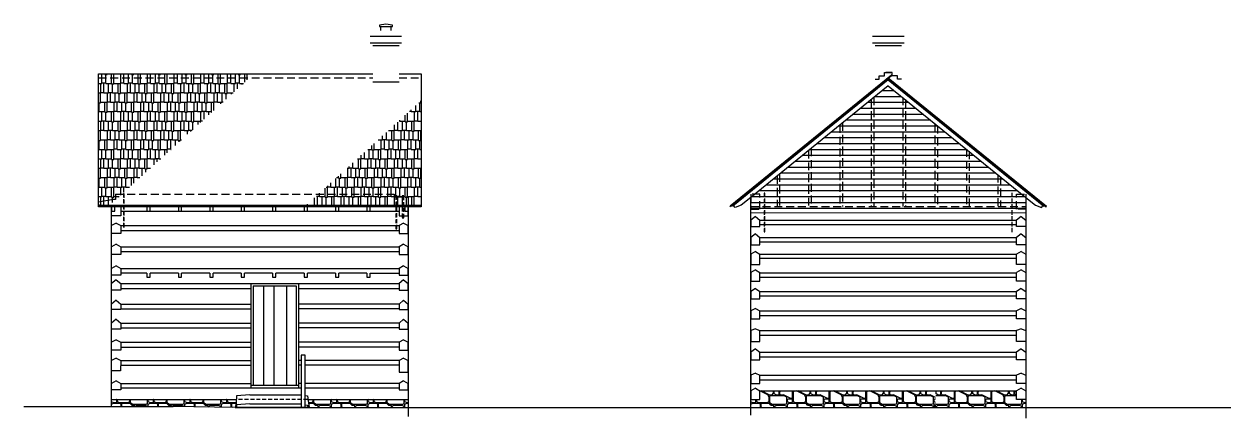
# Model space of a CAD drawing. Header units: inches. Extents: x 2562 to 6862, y -878 to 3696.
# Drawn here: x 5029 to 5945, y 3395 to 3696 of the extents above; entities that cross this region are included whole.
import ezdxf

# ---------------------------------------------------------------- set-up
doc = ezdxf.new("R2010")
doc.units = ezdxf.units.IN
doc.header["$LTSCALE"] = 48
doc.header["$MEASUREMENT"] = 0
doc.linetypes.add('HIDDEN2', pattern=[0.1875, 0.125, -0.0625])
doc.linetypes.add('Hidden4', pattern=[0.09375, 0.0625, -0.03125])
for name, color, linetype in [('A-Hatch', 9, 'Continuous'), ('A-p1', 9, 'Continuous'), ('A-p1-hatch', 9, 'Continuous'), ('A-p1a', 30, 'Continuous'), ('A-p2', 200, 'Continuous'), ('A-p3', 1, 'Continuous'), ('A-p4', 2, 'Continuous'), ('A-p6', 3, 'Continuous'), ('A-p7', 42, 'Continuous'), ('A-Wall-N', 43, 'Continuous')]:
    doc.layers.add(name, color=color, linetype=linetype)
pattern_1 = [(0, (8950.982, 3315.422), (0, 28), [6.72, -21.28]), (135, (8950.982, 3315.422), (-2e-15, -28), [1.58392, -38.01406]), (90, (8949.862, 3316.542), (28, -2e-15), [3.08, -24.92]), (45, (8949.862, 3319.622), (2e-15, 28), [1.58392, -38.01406]), (0, (8950.982, 3320.742), (0, 28), [5.88, -22.12]), (153.43495, (8959.102, 3319.622), (28, 9e-08), [2.5044, -60.1055]), (90, (8959.102, 3316.822), (28, -2e-15), [2.8, -25.2]), (45, (8957.702, 3315.422), (2e-15, 28), [1.9799, -37.61808]), (0, (8961.062, 3317.662), (0, 28), [4.76, -23.24]), (153.43495, (8961.062, 3317.662), (28, 9e-08), [1.56525, -61.04466]), (90, (8959.662, 3318.362), (28, -2e-15), [3.08, -24.92]), (26.56505, (8959.662, 3321.442), (28, -9e-08), [1.56525, -61.04466]), (0, (8961.062, 3322.142), (0, 28), [4.76, -23.24]), (135, (8966.942, 3321.022), (-2e-15, -28), [1.58392, -38.01406]), (90, (8966.942, 3318.782), (28, -2e-15), [2.24, -25.76]), (45, (8965.822, 3317.662), (2e-15, 28), [1.58392, -38.01406]), (90, (8966.102, 3314.302), (28, -2e-15), [3.08, -24.92]), (26.56505, (8966.102, 3317.382), (28, -9e-08), [1.8783, -60.7316]), (0, (8967.782, 3318.222), (0, 28), [8.96, -19.04]), (135, (8977.302, 3317.662), (-2e-15, -28), [0.79196, -38.80602]), (90, (8977.302, 3314.582), (28, -2e-15), [3.08, -24.92]), (26.56505, (8976.182, 3314.022), (28, -9e-08), [1.2522, -61.3577]), (0, (8966.382, 3314.022), (0, 28), [9.8, -18.2]), (135, (8966.382, 3314.022), (-2e-15, -28), [0.39598, -39.202]), (0, (8968.062, 3318.782), (0, 28), [8.68, -19.32]), (135, (8968.062, 3318.782), (-2e-15, -28), [0.79196, -38.80602]), (90, (8967.502, 3319.342), (28, -2e-15), [2.24, -25.76]), (45, (8967.502, 3321.582), (2e-15, 28), [0.79196, -38.80602]), (0, (8968.062, 3322.142), (0, 28), [5.6, -22.4]), (135, (8975.062, 3320.742), (-2e-15, -28), [1.9799, -37.61808]), (0, (8975.062, 3320.742), (0, 28), [1.96, -26.04]), (135, (8977.302, 3320.462), (-2e-15, -28), [0.39598, -39.202]), (90, (8977.302, 3319.342), (28, -2e-15), [1.12, -26.88]), (45, (8976.742, 3318.782), (2e-15, 28), [0.79196, -38.80602]), (0, (8947.342, 3321.302), (0, 28), [10.64, -17.36]), (135, (8947.342, 3321.302), (-2e-15, -28), [1.58392, -38.01406]), (90, (8946.222, 3322.422), (28, -2e-15), [5.04, -22.96]), (45, (8946.222, 3327.462), (2e-15, 28), [0.79196, -38.80602]), (0, (8946.782, 3328.022), (0, 28), [9.8, -18.2]), (153.43495, (8959.102, 3326.762), (28, 9e-08), [2.81745, -59.79246]), (90, (8959.102, 3321.862), (28, -2e-15), [4.9, -23.1]), (26.56505, (8957.982, 3321.302), (28, -9e-08), [1.2522, -61.3577]), (0, (8960.782, 3322.702), (0, 28), [2.24, -25.76]), (153.43495, (8960.782, 3322.702), (28, 9e-08), [1.2522, -61.3577]), (90, (8959.662, 3323.262), (28, -2e-15), [1.68, -26.32]), (63.43495, (8959.662, 3324.942), (-9e-08, 28), [0.6261, -61.9838]), (0, (8959.942, 3325.502), (0, 28), [3.08, -24.92]), (135, (8963.582, 3324.942), (-2e-15, -28), [0.79196, -38.80602]), (90, (8963.582, 3323.262), (28, -2e-15), [1.68, -26.32]), (45, (8963.022, 3322.702), (2e-15, 28), [0.79196, -38.80602]), (153.43495, (8965.262, 3322.702), (28, 9e-08), [1.2522, -61.3577]), (90, (8964.142, 3323.262), (28, -2e-15), [7.616, -20.384]), (45, (8964.142, 3330.878), (2e-15, 28), [1.10876, -38.48923]), (0, (8964.926, 3331.662), (0, 28), [1.456, -26.544]), (153.43495, (8972.729, 3328.489), (28, 9e-08), [7.09579, -55.51412]), (116.56505, (8973.662, 3326.622), (-9e-08, -28), [2.087, -60.5229]), (90, (8973.662, 3323.402), (28, -2e-15), [3.22, -24.78]), (26.56505, (8972.262, 3322.702), (28, -9e-08), [1.56525, -61.04466]), (0, (8965.262, 3322.702), (0, 28), [7, -21]), (0, (8961.622, 3326.062), (0, 28), [1.51105, -26.48895]), (45, (8963.133, 3326.062), (2e-15, 28), [0.6349, -38.96308]), (90, (8963.582, 3326.51), (28, -2e-15), [4.57252, -23.42748]), (135, (8963.582, 3331.084), (-2e-15, -28), [0.81817, -38.77982]), (0, (8954.622, 3331.662), (0, 28), [8.38147, -19.61853]), (45, (8953.782, 3330.822), (2e-15, 28), [1.18794, -38.41004]), (90, (8953.782, 3329.113), (28, -2e-15), [1.7094, -26.2906]), (135, (8954.313, 3328.582), (-2e-15, -28), [0.75039, -38.8476]), (0, (8954.313, 3328.582), (0, 28), [2.2694, -25.7306]), (153.43495, (8961.622, 3326.062), (28, 9e-08), [5.6349, -56.97501]), (0, (8950.982, 3328.582), (0, 28), [1.68, -26.32]), (45, (8952.662, 3328.582), (2e-15, 28), [0.79196, -38.80602]), (90, (8953.222, 3329.142), (28, -2e-15), [1.96, -26.04]), (45, (8953.222, 3331.102), (2e-15, 28), [1.9799, -37.61808]), (90, (8954.622, 3332.502), (28, -2e-15), [1.4, -26.6]), (153.43495, (8954.622, 3333.902), (28, 9e-08), [1.2522, -61.3577]), (0, (8950.422, 3334.462), (0, 28), [3.08, -24.92]), (45, (8949.582, 3333.622), (2e-15, 28), [1.18794, -38.41004]), (90, (8949.582, 3329.282), (28, -2e-15), [4.34, -23.66]), (153.43495, (8950.982, 3328.582), (28, 9e-08), [1.56525, -61.04466]), (135, (8955.462, 3332.222), (-2e-15, -28), [0.39598, -39.202]), (0, (8955.462, 3332.222), (0, 28), [9.8, -18.2]), (26.56505, (8965.262, 3332.222), (28, -9e-08), [1.2522, -61.3577]), (90, (8966.382, 3332.782), (28, -2e-15), [3.08, -24.92]), (135, (8966.382, 3335.862), (-2e-15, -28), [0.79196, -38.80602]), (0, (8956.862, 3336.422), (0, 28), [8.96, -19.04]), (26.56505, (8955.182, 3335.582), (28, -9e-08), [1.8783, -60.7316]), (90, (8955.182, 3332.502), (28, -2e-15), [3.08, -24.92]), (0, (8973.662, 3328.582), (0, 28), [2.24, -25.76]), (153.43495, (8973.662, 3328.582), (28, 9e-08), [7.51319, -55.09671]), (90, (8966.942, 3331.942), (28, -2e-15), [5.6, -22.4]), (45, (8966.942, 3337.542), (2e-15, 28), [0.79196, -38.80602]), (0, (8967.502, 3338.102), (0, 28), [8.12, -19.88]), (153.43495, (8977.022, 3337.402), (28, 9e-08), [1.56525, -61.04466]), (90, (8977.022, 3329.702), (28, -2e-15), [7.7, -20.3]), (45, (8975.902, 3328.582), (2e-15, 28), [1.58392, -38.01406]), (0, (8950.702, 3335.022), (0, 28), [2.52, -25.48]), (153.43495, (8950.702, 3335.022), (28, 9e-08), [1.2522, -61.3577]), (90, (8949.582, 3335.582), (28, -2e-15), [1.96, -26.04]), (26.56505, (8949.582, 3337.542), (28, -9e-08), [1.2522, -61.3577]), (0, (8950.702, 3338.102), (0, 28), [6.58595, -21.41405]), (135, (8957.702, 3337.688), (-2e-15, -28), [0.58555, -39.01243]), (90, (8957.702, 3337.262), (28, -2e-15), [0.42595, -27.57405]), (26.56505, (8953.222, 3335.022), (28, -9e-08), [5.0088, -57.60111]), (0, (8944.822, 3338.662), (0, 28), [12.04, -15.96]), (135, (8944.822, 3338.662), (-2e-15, -28), [0.79196, -38.80602]), (90, (8944.262, 3339.222), (28, -2e-15), [1.12, -26.88]), (45, (8944.262, 3340.342), (2e-15, 28), [1.58392, -38.01406]), (0, (8945.382, 3341.462), (0, 28), [2.8, -25.2]), (26.56505, (8948.182, 3341.462), (28, -9e-08), [3.1305, -59.4794]), (0, (8950.982, 3342.862), (0, 28), [5.04, -22.96]), (153.43495, (8957.702, 3342.022), (28, 9e-08), [1.8783, -60.7316]), (90, (8957.702, 3339.502), (28, -2e-15), [2.52, -25.48]), (45, (8956.862, 3338.662), (2e-15, 28), [1.18794, -38.41004]), (153.43495, (8959.662, 3336.982), (28, 9e-08), [1.56525, -61.04466]), (90, (8958.262, 3337.682), (28, -2e-15), [5.74, -22.26]), (45, (8958.262, 3343.422), (2e-15, 28), [2.37588, -37.2221]), (0, (8959.942, 3345.102), (0, 28), [4.76, -23.24]), (135, (8965.542, 3344.262), (-2e-15, -28), [1.18794, -38.41004]), (90, (8965.542, 3342.302), (28, -2e-15), [1.96, -26.04]), (135, (8966.382, 3341.462), (-2e-15, -28), [1.18794, -38.41004]), (90, (8966.382, 3337.822), (28, -2e-15), [3.64, -24.36]), (45, (8965.542, 3336.982), (2e-15, 28), [1.18794, -38.41004]), (0, (8959.662, 3336.982), (0, 28), [5.88, -22.12]), (153.43495, (8968.622, 3338.662), (28, 9e-08), [1.8783, -60.7316]), (90, (8966.942, 3339.502), (28, -2e-15), [1.12, -26.88]), (45, (8966.942, 3340.622), (2e-15, 28), [1.18794, -38.41004]), (0, (8967.782, 3341.462), (0, 28), [3.64, -24.36]), (116.56505, (8971.702, 3340.902), (-9e-08, -28), [0.6261, -61.9838]), (90, (8971.702, 3339.502), (28, -2e-15), [1.4, -26.6]), (45, (8970.862, 3338.662), (2e-15, 28), [1.18794, -38.41004]), (0, (8968.622, 3338.662), (0, 28), [2.24, -25.76])]

msp = doc.modelspace()

# ---------------------------------------------------------------- hatches: boundary and pattern name
at = {"layer": 'A-Hatch'}
h = msp.add_hatch(dxfattribs=at)
h.set_pattern_fill('AR-RSHKE', color=256, scale=0.6)
h.paths.add_polyline_path([(5201.2, 3654.76), (5085.67, 3654.76), (5085.67, 3559.84), (5095.67, 3561.84), (5098.67, 3561.84), (5098.67, 3565.84), (5103.57, 3565.84)])
h.paths.add_polyline_path([(5204.5, 3657.76), (5085.67, 3657.76), (5085.67, 3654.76), (5201.2, 3654.76)])
h.paths.add_polyline_path([(5103.57, 3565.84), (5098.67, 3565.84), (5098.67, 3561.84), (5095.67, 3561.84), (5085.67, 3559.84), (5085.67, 3558.39), (5086.02, 3557.23), (5094.12, 3557.23)])
h = msp.add_hatch(dxfattribs=at)
h.set_pattern_fill('ANSI31', color=256, scale=36, angle=315)
h.paths.add_polyline_path([(5688.83, 3648.64), (5586.92, 3565.84), (5590.83, 3565.84), (5590.83, 3556.34), (5786.83, 3556.34), (5786.83, 3565.84), (5790.75, 3565.84)])
h.paths.add_polyline_path([(5786.83, 3556.34), (5590.83, 3556.34), (5590.83, 3554.34), (5583.83, 3554.34), (5583.83, 3551.42), (5793.83, 3551.74), (5793.83, 3554.34), (5786.83, 3554.34)])
h.paths.add_polyline_path([(5590.83, 3565.84), (5586.92, 3565.84), (5584.46, 3563.84), (5590.83, 3563.84)])
h.paths.add_polyline_path([(5590.83, 3563.84), (5584.46, 3563.84), (5583.83, 3563.33), (5583.83, 3556.34), (5590.83, 3556.34)])
h.paths.add_polyline_path([(5590.83, 3556.34), (5583.83, 3556.34), (5583.83, 3554.34), (5590.83, 3554.34)], flags=17)
h.paths.add_polyline_path([(5793.83, 3556.34), (5786.83, 3556.34), (5786.83, 3554.34), (5793.83, 3554.34)])
h.paths.add_polyline_path([(5793.83, 3563.33), (5793.21, 3563.84), (5786.83, 3563.84), (5786.83, 3556.34), (5793.83, 3556.34)])
h.paths.add_polyline_path([(5790.75, 3565.84), (5786.83, 3565.84), (5786.83, 3563.84), (5793.21, 3563.84)])
h = msp.add_hatch(dxfattribs=at)
h.set_pattern_fill('AR-RSHKE', color=256, scale=0.6)
h.paths.add_polyline_path([(5332.17, 3637.26), (5293.15, 3601.72), (5332.17, 3601.72)])
h.paths.add_polyline_path([(5332.17, 3601.72), (5293.15, 3601.72), (5274.88, 3585.07), (5332.17, 3585.07)])
h.paths.add_polyline_path([(5332.17, 3585.07), (5274.88, 3585.07), (5267.92, 3578.74), (5267.92, 3565.84), (5332.17, 3565.84)])
h.paths.add_polyline_path([(5267.92, 3565.84), (5253.76, 3565.84), (5244.3, 3557.23), (5267.92, 3557.23)])
h.paths.add_polyline_path([(5267.92, 3578.74), (5253.76, 3565.84), (5267.92, 3565.84)])
h.paths.add_polyline_path([(5322.17, 3563.84), (5311.58, 3563.84), (5311.58, 3565.84), (5267.92, 3565.84), (5267.92, 3557.23), (5322.17, 3557.23)])
h.paths.add_polyline_path([(5332.17, 3565.84), (5311.58, 3565.84), (5311.58, 3563.84), (5322.17, 3563.84), (5322.17, 3557.23), (5332.17, 3557.23)])
h.paths.add_polyline_path([(5302.75, 3558.7), (5314.46, 3558.7), (5314.46, 3568.07), (5302.75, 3568.07)], flags=9)
at = {"layer": 'A-p1-hatch'}
h = msp.add_hatch(dxfattribs=at)
h.set_pattern_fill('RRUB', color=256, scale=2.8)
h.set_pattern_definition(pattern_1)
h.paths.add_polyline_path([(5191.1, 3409.09), (5095.67, 3409.05), (5095.67, 3403.59), (5142.89, 3403.59), (5190.07, 3402.86)])
h = msp.add_hatch(dxfattribs=at)
h.set_pattern_fill('RRUB', color=256, scale=2.8)
h.set_pattern_definition(pattern_1)
h.paths.add_polyline_path([(5245.2, 3409.19), (5322.17, 3409.05), (5322.17, 3402.86), (5278.42, 3402.86), (5246.65, 3402.86)])
h = msp.add_hatch(dxfattribs=at)
h.set_pattern_fill('RRUB', color=256, scale=2.8)
h.set_pattern_definition([(0, (9439.143, 3315.422), (0, 28), [6.72, -21.28]), (135, (9439.143, 3315.422), (-2e-15, -28), [1.58392, -38.01406]), (90, (9438.023, 3316.542), (28, -2e-15), [3.08, -24.92]), (45, (9438.023, 3319.622), (2e-15, 28), [1.58392, -38.01406]), (0, (9439.143, 3320.742), (0, 28), [5.88, -22.12]), (153.43495, (9447.263, 3319.622), (28, 9e-08), [2.5044, -60.1055]), (90, (9447.263, 3316.822), (28, -2e-15), [2.8, -25.2]), (45, (9445.863, 3315.422), (2e-15, 28), [1.9799, -37.61808]), (0, (9449.223, 3317.662), (0, 28), [4.76, -23.24]), (153.43495, (9449.223, 3317.662), (28, 9e-08), [1.56525, -61.04466]), (90, (9447.823, 3318.362), (28, -2e-15), [3.08, -24.92]), (26.56505, (9447.823, 3321.442), (28, -9e-08), [1.56525, -61.04466]), (0, (9449.223, 3322.142), (0, 28), [4.76, -23.24]), (135, (9455.103, 3321.022), (-2e-15, -28), [1.58392, -38.01406]), (90, (9455.103, 3318.782), (28, -2e-15), [2.24, -25.76]), (45, (9453.983, 3317.662), (2e-15, 28), [1.58392, -38.01406]), (90, (9454.263, 3314.302), (28, -2e-15), [3.08, -24.92]), (26.56505, (9454.263, 3317.382), (28, -9e-08), [1.8783, -60.7316]), (0, (9455.943, 3318.222), (0, 28), [8.96, -19.04]), (135, (9465.463, 3317.662), (-2e-15, -28), [0.79196, -38.80602]), (90, (9465.463, 3314.582), (28, -2e-15), [3.08, -24.92]), (26.56505, (9464.343, 3314.022), (28, -9e-08), [1.2522, -61.3577]), (0, (9454.543, 3314.022), (0, 28), [9.8, -18.2]), (135, (9454.543, 3314.022), (-2e-15, -28), [0.39598, -39.202]), (0, (9456.223, 3318.782), (0, 28), [8.68, -19.32]), (135, (9456.223, 3318.782), (-2e-15, -28), [0.79196, -38.80602]), (90, (9455.663, 3319.342), (28, -2e-15), [2.24, -25.76]), (45, (9455.663, 3321.582), (2e-15, 28), [0.79196, -38.80602]), (0, (9456.223, 3322.142), (0, 28), [5.6, -22.4]), (135, (9463.223, 3320.742), (-2e-15, -28), [1.9799, -37.61808]), (0, (9463.223, 3320.742), (0, 28), [1.96, -26.04]), (135, (9465.463, 3320.462), (-2e-15, -28), [0.39598, -39.202]), (90, (9465.463, 3319.342), (28, -2e-15), [1.12, -26.88]), (45, (9464.903, 3318.782), (2e-15, 28), [0.79196, -38.80602]), (0, (9435.503, 3321.302), (0, 28), [10.64, -17.36]), (135, (9435.503, 3321.302), (-2e-15, -28), [1.58392, -38.01406]), (90, (9434.383, 3322.422), (28, -2e-15), [5.04, -22.96]), (45, (9434.383, 3327.462), (2e-15, 28), [0.79196, -38.80602]), (0, (9434.943, 3328.022), (0, 28), [9.8, -18.2]), (153.43495, (9447.263, 3326.762), (28, 9e-08), [2.81745, -59.79246]), (90, (9447.263, 3321.862), (28, -2e-15), [4.9, -23.1]), (26.56505, (9446.143, 3321.302), (28, -9e-08), [1.2522, -61.3577]), (0, (9448.943, 3322.702), (0, 28), [2.24, -25.76]), (153.43495, (9448.943, 3322.702), (28, 9e-08), [1.2522, -61.3577]), (90, (9447.823, 3323.262), (28, -2e-15), [1.68, -26.32]), (63.43495, (9447.823, 3324.942), (-9e-08, 28), [0.6261, -61.9838]), (0, (9448.103, 3325.502), (0, 28), [3.08, -24.92]), (135, (9451.743, 3324.942), (-2e-15, -28), [0.79196, -38.80602]), (90, (9451.743, 3323.262), (28, -2e-15), [1.68, -26.32]), (45, (9451.183, 3322.702), (2e-15, 28), [0.79196, -38.80602]), (153.43495, (9453.423, 3322.702), (28, 9e-08), [1.2522, -61.3577]), (90, (9452.303, 3323.262), (28, -2e-15), [7.616, -20.384]), (45, (9452.303, 3330.878), (2e-15, 28), [1.10876, -38.48923]), (0, (9453.087, 3331.662), (0, 28), [1.456, -26.544]), (153.43495, (9460.89, 3328.489), (28, 9e-08), [7.09579, -55.51412]), (116.56505, (9461.823, 3326.622), (-9e-08, -28), [2.087, -60.5229]), (90, (9461.823, 3323.402), (28, -2e-15), [3.22, -24.78]), (26.56505, (9460.423, 3322.702), (28, -9e-08), [1.56525, -61.04466]), (0, (9453.423, 3322.702), (0, 28), [7, -21]), (0, (9449.783, 3326.062), (0, 28), [1.51105, -26.48895]), (45, (9451.294, 3326.062), (2e-15, 28), [0.6349, -38.96308]), (90, (9451.743, 3326.51), (28, -2e-15), [4.57252, -23.42748]), (135, (9451.743, 3331.084), (-2e-15, -28), [0.81817, -38.77982]), (0, (9442.783, 3331.662), (0, 28), [8.38147, -19.61853]), (45, (9441.943, 3330.822), (2e-15, 28), [1.18794, -38.41004]), (90, (9441.943, 3329.113), (28, -2e-15), [1.7094, -26.2906]), (135, (9442.474, 3328.582), (-2e-15, -28), [0.75039, -38.8476]), (0, (9442.474, 3328.582), (0, 28), [2.2694, -25.7306]), (153.43495, (9449.783, 3326.062), (28, 9e-08), [5.6349, -56.97501]), (0, (9439.143, 3328.582), (0, 28), [1.68, -26.32]), (45, (9440.823, 3328.582), (2e-15, 28), [0.79196, -38.80602]), (90, (9441.383, 3329.142), (28, -2e-15), [1.96, -26.04]), (45, (9441.383, 3331.102), (2e-15, 28), [1.9799, -37.61808]), (90, (9442.783, 3332.502), (28, -2e-15), [1.4, -26.6]), (153.43495, (9442.783, 3333.902), (28, 9e-08), [1.2522, -61.3577]), (0, (9438.583, 3334.462), (0, 28), [3.08, -24.92]), (45, (9437.743, 3333.622), (2e-15, 28), [1.18794, -38.41004]), (90, (9437.743, 3329.282), (28, -2e-15), [4.34, -23.66]), (153.43495, (9439.143, 3328.582), (28, 9e-08), [1.56525, -61.04466]), (135, (9443.623, 3332.222), (-2e-15, -28), [0.39598, -39.202]), (0, (9443.623, 3332.222), (0, 28), [9.8, -18.2]), (26.56505, (9453.423, 3332.222), (28, -9e-08), [1.2522, -61.3577]), (90, (9454.543, 3332.782), (28, -2e-15), [3.08, -24.92]), (135, (9454.543, 3335.862), (-2e-15, -28), [0.79196, -38.80602]), (0, (9445.023, 3336.422), (0, 28), [8.96, -19.04]), (26.56505, (9443.343, 3335.582), (28, -9e-08), [1.8783, -60.7316]), (90, (9443.343, 3332.502), (28, -2e-15), [3.08, -24.92]), (0, (9461.823, 3328.582), (0, 28), [2.24, -25.76]), (153.43495, (9461.823, 3328.582), (28, 9e-08), [7.51319, -55.09671]), (90, (9455.103, 3331.942), (28, -2e-15), [5.6, -22.4]), (45, (9455.103, 3337.542), (2e-15, 28), [0.79196, -38.80602]), (0, (9455.663, 3338.102), (0, 28), [8.12, -19.88]), (153.43495, (9465.183, 3337.402), (28, 9e-08), [1.56525, -61.04466]), (90, (9465.183, 3329.702), (28, -2e-15), [7.7, -20.3]), (45, (9464.063, 3328.582), (2e-15, 28), [1.58392, -38.01406]), (0, (9438.863, 3335.022), (0, 28), [2.52, -25.48]), (153.43495, (9438.863, 3335.022), (28, 9e-08), [1.2522, -61.3577]), (90, (9437.743, 3335.582), (28, -2e-15), [1.96, -26.04]), (26.56505, (9437.743, 3337.542), (28, -9e-08), [1.2522, -61.3577]), (0, (9438.863, 3338.102), (0, 28), [6.58595, -21.41405]), (135, (9445.863, 3337.688), (-2e-15, -28), [0.58555, -39.01243]), (90, (9445.863, 3337.262), (28, -2e-15), [0.42595, -27.57405]), (26.56505, (9441.383, 3335.022), (28, -9e-08), [5.0088, -57.60111]), (0, (9432.983, 3338.662), (0, 28), [12.04, -15.96]), (135, (9432.983, 3338.662), (-2e-15, -28), [0.79196, -38.80602]), (90, (9432.423, 3339.222), (28, -2e-15), [1.12, -26.88]), (45, (9432.423, 3340.342), (2e-15, 28), [1.58392, -38.01406]), (0, (9433.543, 3341.462), (0, 28), [2.8, -25.2]), (26.56505, (9436.343, 3341.462), (28, -9e-08), [3.1305, -59.4794]), (0, (9439.143, 3342.862), (0, 28), [5.04, -22.96]), (153.43495, (9445.863, 3342.022), (28, 9e-08), [1.8783, -60.7316]), (90, (9445.863, 3339.502), (28, -2e-15), [2.52, -25.48]), (45, (9445.023, 3338.662), (2e-15, 28), [1.18794, -38.41004]), (153.43495, (9447.823, 3336.982), (28, 9e-08), [1.56525, -61.04466]), (90, (9446.423, 3337.682), (28, -2e-15), [5.74, -22.26]), (45, (9446.423, 3343.422), (2e-15, 28), [2.37588, -37.2221]), (0, (9448.103, 3345.102), (0, 28), [4.76, -23.24]), (135, (9453.703, 3344.262), (-2e-15, -28), [1.18794, -38.41004]), (90, (9453.703, 3342.302), (28, -2e-15), [1.96, -26.04]), (135, (9454.543, 3341.462), (-2e-15, -28), [1.18794, -38.41004]), (90, (9454.543, 3337.822), (28, -2e-15), [3.64, -24.36]), (45, (9453.703, 3336.982), (2e-15, 28), [1.18794, -38.41004]), (0, (9447.823, 3336.982), (0, 28), [5.88, -22.12]), (153.43495, (9456.783, 3338.662), (28, 9e-08), [1.8783, -60.7316]), (90, (9455.103, 3339.502), (28, -2e-15), [1.12, -26.88]), (45, (9455.103, 3340.622), (2e-15, 28), [1.18794, -38.41004]), (0, (9455.943, 3341.462), (0, 28), [3.64, -24.36]), (116.56505, (9459.863, 3340.902), (-9e-08, -28), [0.6261, -61.9838]), (90, (9459.863, 3339.502), (28, -2e-15), [1.4, -26.6]), (45, (9459.023, 3338.662), (2e-15, 28), [1.18794, -38.41004]), (0, (9456.783, 3338.662), (0, 28), [2.24, -25.76])])
h.paths.add_polyline_path([(5590.83, 3415.59), (5590.83, 3409.09), (5583.83, 3409.09), (5583.83, 3402.86), (5724.83, 3402.86), (5724.83, 3415.59)])
h = msp.add_hatch(dxfattribs=at)
h.set_pattern_fill('RRUB', color=256, scale=2.8)
h.set_pattern_definition([(0, (9422.643, 3315.422), (0, 28), [6.72, -21.28]), (135, (9422.643, 3315.422), (-2e-15, -28), [1.58392, -38.01406]), (90, (9421.523, 3316.542), (28, -2e-15), [3.08, -24.92]), (45, (9421.523, 3319.622), (2e-15, 28), [1.58392, -38.01406]), (0, (9422.643, 3320.742), (0, 28), [5.88, -22.12]), (153.43495, (9430.763, 3319.622), (28, 9e-08), [2.5044, -60.1055]), (90, (9430.763, 3316.822), (28, -2e-15), [2.8, -25.2]), (45, (9429.363, 3315.422), (2e-15, 28), [1.9799, -37.61808]), (0, (9432.723, 3317.662), (0, 28), [4.76, -23.24]), (153.43495, (9432.723, 3317.662), (28, 9e-08), [1.56525, -61.04466]), (90, (9431.323, 3318.362), (28, -2e-15), [3.08, -24.92]), (26.56505, (9431.323, 3321.442), (28, -9e-08), [1.56525, -61.04466]), (0, (9432.723, 3322.142), (0, 28), [4.76, -23.24]), (135, (9438.603, 3321.022), (-2e-15, -28), [1.58392, -38.01406]), (90, (9438.603, 3318.782), (28, -2e-15), [2.24, -25.76]), (45, (9437.483, 3317.662), (2e-15, 28), [1.58392, -38.01406]), (90, (9437.763, 3314.302), (28, -2e-15), [3.08, -24.92]), (26.56505, (9437.763, 3317.382), (28, -9e-08), [1.8783, -60.7316]), (0, (9439.443, 3318.222), (0, 28), [8.96, -19.04]), (135, (9448.963, 3317.662), (-2e-15, -28), [0.79196, -38.80602]), (90, (9448.963, 3314.582), (28, -2e-15), [3.08, -24.92]), (26.56505, (9447.843, 3314.022), (28, -9e-08), [1.2522, -61.3577]), (0, (9438.043, 3314.022), (0, 28), [9.8, -18.2]), (135, (9438.043, 3314.022), (-2e-15, -28), [0.39598, -39.202]), (0, (9439.723, 3318.782), (0, 28), [8.68, -19.32]), (135, (9439.723, 3318.782), (-2e-15, -28), [0.79196, -38.80602]), (90, (9439.163, 3319.342), (28, -2e-15), [2.24, -25.76]), (45, (9439.163, 3321.582), (2e-15, 28), [0.79196, -38.80602]), (0, (9439.723, 3322.142), (0, 28), [5.6, -22.4]), (135, (9446.723, 3320.742), (-2e-15, -28), [1.9799, -37.61808]), (0, (9446.723, 3320.742), (0, 28), [1.96, -26.04]), (135, (9448.963, 3320.462), (-2e-15, -28), [0.39598, -39.202]), (90, (9448.963, 3319.342), (28, -2e-15), [1.12, -26.88]), (45, (9448.403, 3318.782), (2e-15, 28), [0.79196, -38.80602]), (0, (9419.003, 3321.302), (0, 28), [10.64, -17.36]), (135, (9419.003, 3321.302), (-2e-15, -28), [1.58392, -38.01406]), (90, (9417.883, 3322.422), (28, -2e-15), [5.04, -22.96]), (45, (9417.883, 3327.462), (2e-15, 28), [0.79196, -38.80602]), (0, (9418.443, 3328.022), (0, 28), [9.8, -18.2]), (153.43495, (9430.763, 3326.762), (28, 9e-08), [2.81745, -59.79246]), (90, (9430.763, 3321.862), (28, -2e-15), [4.9, -23.1]), (26.56505, (9429.643, 3321.302), (28, -9e-08), [1.2522, -61.3577]), (0, (9432.443, 3322.702), (0, 28), [2.24, -25.76]), (153.43495, (9432.443, 3322.702), (28, 9e-08), [1.2522, -61.3577]), (90, (9431.323, 3323.262), (28, -2e-15), [1.68, -26.32]), (63.43495, (9431.323, 3324.942), (-9e-08, 28), [0.6261, -61.9838]), (0, (9431.603, 3325.502), (0, 28), [3.08, -24.92]), (135, (9435.243, 3324.942), (-2e-15, -28), [0.79196, -38.80602]), (90, (9435.243, 3323.262), (28, -2e-15), [1.68, -26.32]), (45, (9434.683, 3322.702), (2e-15, 28), [0.79196, -38.80602]), (153.43495, (9436.923, 3322.702), (28, 9e-08), [1.2522, -61.3577]), (90, (9435.803, 3323.262), (28, -2e-15), [7.616, -20.384]), (45, (9435.803, 3330.878), (2e-15, 28), [1.10876, -38.48923]), (0, (9436.587, 3331.662), (0, 28), [1.456, -26.544]), (153.43495, (9444.39, 3328.489), (28, 9e-08), [7.09579, -55.51412]), (116.56505, (9445.323, 3326.622), (-9e-08, -28), [2.087, -60.5229]), (90, (9445.323, 3323.402), (28, -2e-15), [3.22, -24.78]), (26.56505, (9443.923, 3322.702), (28, -9e-08), [1.56525, -61.04466]), (0, (9436.923, 3322.702), (0, 28), [7, -21]), (0, (9433.283, 3326.062), (0, 28), [1.51105, -26.48895]), (45, (9434.794, 3326.062), (2e-15, 28), [0.6349, -38.96308]), (90, (9435.243, 3326.51), (28, -2e-15), [4.57252, -23.42748]), (135, (9435.243, 3331.084), (-2e-15, -28), [0.81817, -38.77982]), (0, (9426.283, 3331.662), (0, 28), [8.38147, -19.61853]), (45, (9425.443, 3330.822), (2e-15, 28), [1.18794, -38.41004]), (90, (9425.443, 3329.113), (28, -2e-15), [1.7094, -26.2906]), (135, (9425.974, 3328.582), (-2e-15, -28), [0.75039, -38.8476]), (0, (9425.974, 3328.582), (0, 28), [2.2694, -25.7306]), (153.43495, (9433.283, 3326.062), (28, 9e-08), [5.6349, -56.97501]), (0, (9422.643, 3328.582), (0, 28), [1.68, -26.32]), (45, (9424.323, 3328.582), (2e-15, 28), [0.79196, -38.80602]), (90, (9424.883, 3329.142), (28, -2e-15), [1.96, -26.04]), (45, (9424.883, 3331.102), (2e-15, 28), [1.9799, -37.61808]), (90, (9426.283, 3332.502), (28, -2e-15), [1.4, -26.6]), (153.43495, (9426.283, 3333.902), (28, 9e-08), [1.2522, -61.3577]), (0, (9422.083, 3334.462), (0, 28), [3.08, -24.92]), (45, (9421.243, 3333.622), (2e-15, 28), [1.18794, -38.41004]), (90, (9421.243, 3329.282), (28, -2e-15), [4.34, -23.66]), (153.43495, (9422.643, 3328.582), (28, 9e-08), [1.56525, -61.04466]), (135, (9427.123, 3332.222), (-2e-15, -28), [0.39598, -39.202]), (0, (9427.123, 3332.222), (0, 28), [9.8, -18.2]), (26.56505, (9436.923, 3332.222), (28, -9e-08), [1.2522, -61.3577]), (90, (9438.043, 3332.782), (28, -2e-15), [3.08, -24.92]), (135, (9438.043, 3335.862), (-2e-15, -28), [0.79196, -38.80602]), (0, (9428.523, 3336.422), (0, 28), [8.96, -19.04]), (26.56505, (9426.843, 3335.582), (28, -9e-08), [1.8783, -60.7316]), (90, (9426.843, 3332.502), (28, -2e-15), [3.08, -24.92]), (0, (9445.323, 3328.582), (0, 28), [2.24, -25.76]), (153.43495, (9445.323, 3328.582), (28, 9e-08), [7.51319, -55.09671]), (90, (9438.603, 3331.942), (28, -2e-15), [5.6, -22.4]), (45, (9438.603, 3337.542), (2e-15, 28), [0.79196, -38.80602]), (0, (9439.163, 3338.102), (0, 28), [8.12, -19.88]), (153.43495, (9448.683, 3337.402), (28, 9e-08), [1.56525, -61.04466]), (90, (9448.683, 3329.702), (28, -2e-15), [7.7, -20.3]), (45, (9447.563, 3328.582), (2e-15, 28), [1.58392, -38.01406]), (0, (9422.363, 3335.022), (0, 28), [2.52, -25.48]), (153.43495, (9422.363, 3335.022), (28, 9e-08), [1.2522, -61.3577]), (90, (9421.243, 3335.582), (28, -2e-15), [1.96, -26.04]), (26.56505, (9421.243, 3337.542), (28, -9e-08), [1.2522, -61.3577]), (0, (9422.363, 3338.102), (0, 28), [6.58595, -21.41405]), (135, (9429.363, 3337.688), (-2e-15, -28), [0.58555, -39.01243]), (90, (9429.363, 3337.262), (28, -2e-15), [0.42595, -27.57405]), (26.56505, (9424.883, 3335.022), (28, -9e-08), [5.0088, -57.60111]), (0, (9416.483, 3338.662), (0, 28), [12.04, -15.96]), (135, (9416.483, 3338.662), (-2e-15, -28), [0.79196, -38.80602]), (90, (9415.923, 3339.222), (28, -2e-15), [1.12, -26.88]), (45, (9415.923, 3340.342), (2e-15, 28), [1.58392, -38.01406]), (0, (9417.043, 3341.462), (0, 28), [2.8, -25.2]), (26.56505, (9419.843, 3341.462), (28, -9e-08), [3.1305, -59.4794]), (0, (9422.643, 3342.862), (0, 28), [5.04, -22.96]), (153.43495, (9429.363, 3342.022), (28, 9e-08), [1.8783, -60.7316]), (90, (9429.363, 3339.502), (28, -2e-15), [2.52, -25.48]), (45, (9428.523, 3338.662), (2e-15, 28), [1.18794, -38.41004]), (153.43495, (9431.323, 3336.982), (28, 9e-08), [1.56525, -61.04466]), (90, (9429.923, 3337.682), (28, -2e-15), [5.74, -22.26]), (45, (9429.923, 3343.422), (2e-15, 28), [2.37588, -37.2221]), (0, (9431.603, 3345.102), (0, 28), [4.76, -23.24]), (135, (9437.203, 3344.262), (-2e-15, -28), [1.18794, -38.41004]), (90, (9437.203, 3342.302), (28, -2e-15), [1.96, -26.04]), (135, (9438.043, 3341.462), (-2e-15, -28), [1.18794, -38.41004]), (90, (9438.043, 3337.822), (28, -2e-15), [3.64, -24.36]), (45, (9437.203, 3336.982), (2e-15, 28), [1.18794, -38.41004]), (0, (9431.323, 3336.982), (0, 28), [5.88, -22.12]), (153.43495, (9440.283, 3338.662), (28, 9e-08), [1.8783, -60.7316]), (90, (9438.603, 3339.502), (28, -2e-15), [1.12, -26.88]), (45, (9438.603, 3340.622), (2e-15, 28), [1.18794, -38.41004]), (0, (9439.443, 3341.462), (0, 28), [3.64, -24.36]), (116.56505, (9443.363, 3340.902), (-9e-08, -28), [0.6261, -61.9838]), (90, (9443.363, 3339.502), (28, -2e-15), [1.4, -26.6]), (45, (9442.523, 3338.662), (2e-15, 28), [1.18794, -38.41004]), (0, (9440.283, 3338.662), (0, 28), [2.24, -25.76])])
h.paths.add_polyline_path([(5793.8, 3409.09), (5786.83, 3409.09), (5786.83, 3415.59), (5725.03, 3415.59), (5724.93, 3402.86), (5793.83, 3402.86), (5793.83, 3409.05)])

# ---------------------------------------------------------------- linework, layer by layer
at = {"layer": 'A-p1'}
for p, q in [((5305.17, 3695.76), (5300.17, 3694.76)), ((5300.17, 3694.76), (5300.17, 3693.76)), ((5300.17, 3693.76), (5310.17, 3693.76)), ((5301.17, 3690.76), (5301.17, 3693.76)), ((5310.17, 3694.76), (5305.17, 3695.76)), ((5309.17, 3690.76), (5309.17, 3693.76)), ((5310.17, 3693.76), (5310.17, 3694.76)), ((5295.17, 3651.64), (5315.17, 3651.64)), ((5211.62, 3495.69), (5211.62, 3419.59)), ((5219.67, 3495.69), (5219.67, 3419.59)), ((5229.31, 3495.69), (5229.31, 3419.59))]:
    msp.add_line(p, q, dxfattribs=at)
at = {"layer": 'A-p1', "linetype": 'HIDDEN2'}
for p, q in [((5085.67, 3654.76), (5295.17, 3654.76)), ((5315.17, 3654.76), (5332.17, 3654.76))]:
    msp.add_line(p, q, dxfattribs=at)
at = {"layer": 'A-p1'}
for points in [[(5681.83, 3656.14), (5685.83, 3656.14), (5685.83, 3658.64), (5690.83, 3658.64)], [(5695.83, 3656.14), (5691.83, 3656.14), (5691.83, 3658.64), (5686.83, 3658.64)], [(5678.83, 3653.64), (5681.83, 3653.64), (5681.83, 3656.14)], [(5698.83, 3653.64), (5695.83, 3653.64), (5695.83, 3656.14)]]:
    msp.add_lwpolyline(points, dxfattribs=at)
at = {"layer": 'A-p1', "linetype": 'Hidden4'}
for points in [[(5104.85, 3540.56), (5105.35, 3540.56), (5105.35, 3566.42), (5104.85, 3566.42)], [(5594.12, 3537.08), (5594.62, 3537.08), (5594.62, 3566.56), (5594.12, 3566.56)], [(5783.03, 3537.08), (5783.53, 3537.08), (5783.53, 3566.56), (5783.03, 3566.56)], [(5312.87, 3539.25), (5313.44, 3539.25), (5313.44, 3564.56), (5312.87, 3564.56)], [(5317.67, 3547.79), (5318.87, 3547.79), (5318.87, 3564.56), (5317.67, 3564.56)]]:
    msp.add_lwpolyline(points, close=True, dxfattribs=at)
at = {"layer": 'A-p1a'}
msp.add_lwpolyline([(5240.42, 3402.86), (5243.42, 3402.86), (5243.42, 3442.86), (5240.42, 3442.86)], close=True, dxfattribs=at)
at = {"layer": 'A-p2'}
for p, q in [((5688.83, 3654.12), (5568.35, 3556.23)), ((5688.83, 3654.12), (5809.31, 3556.23)), ((5332.17, 3556.23), (5085.67, 3556.23))]:
    msp.add_line(p, q, dxfattribs=at)
at = {"layer": 'A-p3'}
for p, q in [((5293.17, 3686.51), (5317.17, 3686.51)), ((5676.83, 3686.51), (5700.83, 3686.51)), ((5293.17, 3681.26), (5317.17, 3681.26)), ((5315.17, 3678.96), (5295.17, 3678.96)), ((5676.83, 3681.26), (5700.83, 3681.26)), ((5698.83, 3678.96), (5678.83, 3678.96)), ((5688.83, 3653.15), (5569.99, 3556.59)), ((5688.83, 3648.64), (5583.83, 3563.33)), ((5688.83, 3653.15), (5807.68, 3556.59)), ((5688.83, 3648.64), (5793.83, 3563.33)), ((5102.67, 3552.74), (5315.17, 3552.74)), ((5102.67, 3541.74), (5315.17, 3541.74)), ((5102.67, 3538.14), (5315.17, 3538.14)), ((5590.83, 3545.84), (5786.83, 3545.84)), ((5590.83, 3542.59), (5786.83, 3542.59)), ((5590.83, 3532.59), (5786.83, 3532.59)), ((5590.83, 3529.34), (5786.83, 3529.34)), ((5102.67, 3525.64), (5315.17, 3525.64)), ((5102.67, 3522.04), (5315.17, 3522.04)), ((5590.75, 3520.09), (5786.92, 3520.09)), ((5590.83, 3516.84), (5786.83, 3516.84)), ((5102.67, 3509.04), (5315.17, 3509.04)), ((5122.67, 3505.44), (5102.67, 3505.44)), ((5146.67, 3505.44), (5125.17, 3505.44)), ((5170.67, 3505.44), (5149.17, 3505.44)), ((5194.67, 3505.44), (5173.17, 3505.44)), ((5218.67, 3505.44), (5197.17, 3505.44)), ((5242.67, 3505.44), (5221.17, 3505.44)), ((5266.67, 3505.44), (5245.17, 3505.44)), ((5290.67, 3505.44), (5269.17, 3505.44)), ((5293.17, 3505.44), (5315.17, 3505.44)), ((5590.83, 3505.84), (5786.83, 3505.84)), ((5590.83, 3502.34), (5786.83, 3502.34)), ((5102.67, 3497.44), (5315.17, 3497.44)), ((5102.67, 3493.84), (5201.92, 3493.84)), ((5201.92, 3497.44), (5201.92, 3417.59)), ((5203.67, 3495.69), (5236.67, 3495.69)), ((5203.67, 3495.69), (5203.67, 3419.59)), ((5236.67, 3495.69), (5236.67, 3419.59)), ((5238.42, 3497.44), (5238.42, 3417.59)), ((5238.42, 3493.84), (5315.17, 3493.84)), ((5590.83, 3491.34), (5786.83, 3491.34)), ((5590.83, 3488.09), (5786.83, 3488.09)), ((5102.67, 3481.84), (5201.92, 3481.84)), ((5102.67, 3478.24), (5201.92, 3478.24)), ((5315.17, 3481.84), (5238.42, 3481.84)), ((5315.17, 3478.24), (5238.42, 3478.24)), ((5590.83, 3476.59), (5786.83, 3476.59)), ((5102.67, 3467.24), (5201.92, 3467.24)), ((5315.17, 3467.24), (5238.42, 3467.24)), ((5590.83, 3473.09), (5786.83, 3473.09)), ((5102.67, 3463.64), (5201.92, 3463.64)), ((5315.17, 3463.64), (5238.42, 3463.64)), ((5590.83, 3461.59), (5786.83, 3461.59)), ((5590.83, 3458.09), (5786.83, 3458.09)), ((5102.67, 3452.64), (5201.92, 3452.64)), ((5102.67, 3449.04), (5201.92, 3449.04)), ((5315.17, 3452.64), (5238.42, 3452.64)), ((5315.17, 3449.04), (5238.42, 3449.04)), ((5590.83, 3445.09), (5786.83, 3445.09)), ((5590.83, 3441.59), (5786.83, 3441.59)), ((5590.83, 3427.59), (5786.83, 3427.59)), ((5590.83, 3424.09), (5786.83, 3424.09)), ((5095.67, 3409.09), (5191.1, 3409.09)), ((5245.22, 3409.09), (5322.17, 3409.09)), ((5590.83, 3415.59), (5786.83, 3415.59))]:
    msp.add_line(p, q, dxfattribs=at)
at = {"layer": 'A-p3', "linetype": 'HIDDEN2'}
for p, q in [((5675.83, 3638.08), (5675.83, 3556.34)), ((5677.83, 3639.7), (5677.83, 3556.34)), ((5699.83, 3639.7), (5699.83, 3556.34)), ((5701.83, 3638.08), (5701.83, 3556.34)), ((5653.83, 3620.2), (5653.83, 3556.34)), ((5651.83, 3618.58), (5651.83, 3556.34)), ((5724.46, 3619.69), (5724.46, 3556.4)), ((5724.46, 3619.69), (5724.46, 3556.4)), ((5726.46, 3618.07), (5726.46, 3556.4)), ((5726.46, 3618.07), (5726.46, 3556.4)), ((5627.83, 3599.08), (5627.83, 3556.34)), ((5629.83, 3600.7), (5629.83, 3556.34)), ((5748.46, 3600.19), (5748.46, 3556.4)), ((5750.46, 3598.57), (5750.46, 3556.4)), ((5603.83, 3579.58), (5603.83, 3556.34)), ((5605.83, 3581.2), (5605.83, 3556.34)), ((5772.46, 3580.69), (5772.46, 3556.4)), ((5774.46, 3579.07), (5774.46, 3556.4)), ((5098.67, 3565.84), (5311.58, 3565.84)), ((5098.67, 3565.84), (5098.67, 3561.84)), ((5311.58, 3565.84), (5311.58, 3563.84)), ((5590.83, 3565.84), (5583.83, 3565.84)), ((5786.83, 3565.84), (5793.83, 3565.84)), ((5098.67, 3561.84), (5095.67, 3561.84)), ((5095.67, 3556.34), (5322.17, 3556.34)), ((5311.58, 3563.84), (5322.17, 3563.84)), ((5322.17, 3563.84), (5322.17, 3556.23)), ((5583.83, 3556.34), (5793.83, 3556.34))]:
    msp.add_line(p, q, dxfattribs=at)
for points in [[(5583.83, 3565.84), (5583.83, 3554.34), (5590.83, 3554.34), (5590.83, 3565.84)], [(5793.83, 3565.84), (5793.83, 3554.34), (5786.83, 3554.34), (5786.83, 3565.84)]]:
    msp.add_lwpolyline(points, dxfattribs=at)
at = {"layer": 'A-p3', "color": 1}
msp.add_lwpolyline([(5095.67, 3556.34), (5086.15, 3556.79), (5085.63, 3558.52), (5085.67, 3559.84), (5095.67, 3561.84)], dxfattribs=at)
at = {"layer": 'A-p3'}
for points in [[(5122.67, 3505.44), (5122.67, 3502.44), (5125.17, 3502.44), (5125.17, 3505.44)], [(5146.67, 3505.44), (5146.67, 3502.44), (5149.17, 3502.44), (5149.17, 3505.44)], [(5170.67, 3505.44), (5170.67, 3502.44), (5173.17, 3502.44), (5173.17, 3505.44)], [(5194.67, 3505.44), (5194.67, 3502.44), (5197.17, 3502.44), (5197.17, 3505.44)], [(5218.67, 3505.44), (5218.67, 3502.44), (5221.17, 3502.44), (5221.17, 3505.44)], [(5242.67, 3505.44), (5242.67, 3502.44), (5245.17, 3502.44), (5245.17, 3505.44)], [(5266.67, 3505.44), (5266.67, 3502.44), (5269.17, 3502.44), (5269.17, 3505.44)], [(5290.67, 3505.44), (5290.67, 3502.44), (5293.17, 3502.44), (5293.17, 3505.44)]]:
    msp.add_lwpolyline(points, dxfattribs=at)
at = {"layer": 'A-p4'}
msp.add_line((5583.83, 3551.74), (5793.83, 3551.42), dxfattribs=at)
for points in [[(5095.67, 3556.23), (5095.67, 3552.74), (5098.17, 3552.74), (5098.17, 3556.23)], [(5122.67, 3556.23), (5122.67, 3552.74), (5125.17, 3552.74), (5125.17, 3556.23)], [(5146.67, 3556.23), (5146.67, 3552.74), (5149.17, 3552.74), (5149.17, 3556.23)], [(5170.67, 3556.23), (5170.67, 3552.74), (5173.17, 3552.74), (5173.17, 3556.23)], [(5194.67, 3556.23), (5194.67, 3552.74), (5197.17, 3552.74), (5197.17, 3556.23)], [(5218.67, 3556.23), (5218.67, 3552.74), (5221.17, 3552.74), (5221.17, 3556.23)], [(5242.67, 3556.23), (5242.67, 3552.74), (5245.17, 3552.74), (5245.17, 3556.23)], [(5266.67, 3556.23), (5266.67, 3552.74), (5269.17, 3552.74), (5269.17, 3556.23)], [(5290.67, 3556.23), (5290.67, 3552.74), (5293.17, 3552.74), (5293.17, 3556.23)], [(5319.67, 3556.23), (5319.67, 3552.74), (5322.17, 3552.74), (5322.17, 3556.23)], [(5201.26, 3412.59), (5191.11, 3411.79), (5190.83, 3406.08), (5190.07, 3402.86)], [(5201.26, 3412.59), (5239.84, 3412.59), (5240.42, 3412.49)], [(5243.42, 3411.99), (5245.2, 3411.69), (5246.65, 3402.86)], [(5201.26, 3405.59), (5191.11, 3404.79), (5191.02, 3402.86)], [(5201.26, 3405.59), (5239.84, 3405.59), (5240.42, 3405.49)], [(5243.42, 3404.99), (5245.2, 3404.69), (5245.5, 3402.86)]]:
    msp.add_lwpolyline(points, dxfattribs=at)
at = {"layer": 'A-p6'}
for p, q in [((5085.67, 3556.23), (5085.67, 3657.76)), ((5085.67, 3657.76), (5295.17, 3657.76)), ((5315.17, 3657.76), (5332.17, 3657.76)), ((5332.17, 3657.76), (5332.17, 3556.23)), ((5691.21, 3656.7), (5568.04, 3556.62)), ((5691.21, 3656.7), (5691.61, 3656.37)), ((5688.83, 3654.76), (5809.63, 3556.62)), ((5691.61, 3656.37), (5689.23, 3654.44)), ((5332.17, 3557.23), (5085.67, 3557.23)), ((5095.67, 3403.59), (5095.67, 3556.23)), ((5322.17, 3556.23), (5322.17, 3396.09)), ((5568.35, 3556.23), (5568.04, 3556.62)), ((5569.99, 3556.59), (5569.52, 3557.17)), ((5571.83, 3555.51), (5570.57, 3557.06)), ((5576.45, 3557.33), (5571.83, 3555.51)), ((5583.83, 3563.33), (5576.45, 3557.33)), ((5583.83, 3397.09), (5583.83, 3563.33)), ((5793.83, 3563.33), (5793.83, 3394.84)), ((5793.83, 3563.33), (5801.22, 3557.33)), ((5801.22, 3557.33), (5805.83, 3555.51)), ((5805.83, 3555.51), (5807.1, 3557.06)), ((5807.68, 3556.59), (5808.15, 3557.17)), ((5809.31, 3556.23), (5809.63, 3556.62)), ((5587.33, 3548.84), (5583.83, 3545.84)), ((5587.33, 3548.84), (5590.83, 3545.84)), ((5790.33, 3548.84), (5786.83, 3545.84)), ((5790.33, 3548.84), (5793.83, 3545.84)), ((5099.17, 3543.74), (5095.67, 3541.74)), ((5099.17, 3543.74), (5102.67, 3541.74)), ((5318.67, 3543.74), (5315.17, 3541.74)), ((5318.67, 3543.74), (5322.17, 3541.74)), ((5587.33, 3535.59), (5583.83, 3532.59)), ((5587.33, 3535.59), (5590.83, 3532.59)), ((5790.33, 3535.59), (5786.83, 3532.59)), ((5790.33, 3535.59), (5793.83, 3532.59)), ((5099.17, 3527.64), (5095.67, 3525.64)), ((5099.17, 3527.64), (5102.67, 3525.64)), ((5318.67, 3527.64), (5315.17, 3525.64)), ((5318.67, 3527.64), (5322.17, 3525.64)), ((5587.33, 3522.04), (5583.83, 3520.04)), ((5587.33, 3522.04), (5590.83, 3520.04)), ((5790.33, 3522.04), (5786.83, 3520.04)), ((5790.33, 3522.04), (5793.83, 3520.04)), ((5099.17, 3511.04), (5095.67, 3509.04)), ((5099.17, 3511.04), (5102.67, 3509.04)), ((5318.67, 3511.04), (5315.17, 3509.04)), ((5318.67, 3511.04), (5322.17, 3509.04)), ((5587.33, 3507.96), (5583.83, 3505.96)), ((5587.33, 3507.96), (5590.83, 3505.96)), ((5790.33, 3507.96), (5786.83, 3505.96)), ((5790.33, 3507.96), (5793.83, 3505.96)), ((5099.17, 3500.44), (5095.67, 3497.44)), ((5099.17, 3500.44), (5102.67, 3497.44)), ((5318.67, 3500.44), (5315.17, 3497.44)), ((5318.67, 3500.44), (5322.17, 3497.44)), ((5587.33, 3493.84), (5583.83, 3491.34)), ((5587.33, 3493.84), (5590.83, 3491.34)), ((5790.33, 3493.84), (5786.83, 3491.34)), ((5790.33, 3493.84), (5793.83, 3491.34)), ((5099.17, 3484.84), (5095.67, 3481.84)), ((5099.17, 3484.84), (5102.67, 3481.84)), ((5318.67, 3484.84), (5315.17, 3481.84)), ((5318.67, 3484.84), (5322.17, 3481.84)), ((5587.33, 3478.46), (5583.83, 3476.59)), ((5587.33, 3478.46), (5590.83, 3476.59)), ((5790.33, 3478.46), (5786.83, 3476.59)), ((5790.33, 3478.46), (5793.83, 3476.59)), ((5099.17, 3470.24), (5095.67, 3467.24)), ((5099.17, 3470.24), (5102.67, 3467.24)), ((5318.67, 3470.24), (5315.17, 3467.24)), ((5318.67, 3470.24), (5322.17, 3467.24)), ((5587.33, 3462.84), (5583.83, 3461.59)), ((5587.33, 3462.84), (5590.83, 3461.59)), ((5790.33, 3462.84), (5786.83, 3461.59)), ((5790.33, 3462.84), (5793.83, 3461.59)), ((5099.17, 3454.64), (5095.67, 3452.64)), ((5099.17, 3454.64), (5102.67, 3452.64)), ((5318.67, 3454.64), (5315.17, 3452.64)), ((5318.67, 3454.64), (5322.17, 3452.64)), ((5587.33, 3447.59), (5583.83, 3445.09)), ((5587.33, 3447.59), (5590.83, 3445.09)), ((5790.33, 3447.59), (5786.83, 3445.09)), ((5790.33, 3447.59), (5793.83, 3445.09)), ((5099.17, 3440.59), (5095.67, 3438.79)), ((5099.17, 3440.59), (5102.67, 3438.79)), ((5318.67, 3440.59), (5315.17, 3438.79)), ((5318.67, 3440.59), (5322.17, 3438.79)), ((5587.33, 3429.09), (5583.83, 3427.59)), ((5587.33, 3429.09), (5590.83, 3427.59)), ((5790.33, 3429.09), (5786.83, 3427.59)), ((5790.33, 3429.09), (5793.83, 3427.59)), ((5099.17, 3423.19), (5095.67, 3421.19)), ((5099.17, 3423.19), (5102.67, 3421.19)), ((5318.67, 3423.19), (5315.17, 3421.19)), ((5318.67, 3423.19), (5322.17, 3421.19)), ((5587.33, 3417.59), (5583.83, 3415.59)), ((5587.33, 3417.59), (5590.83, 3415.59)), ((5790.33, 3417.59), (5786.83, 3415.59)), ((5790.33, 3417.59), (5793.83, 3415.59))]:
    msp.add_line(p, q, dxfattribs=at)
for points in [[(5102.67, 3556.34), (5102.67, 3549.34), (5095.67, 3549.34), (5095.67, 3556.34)], [(5315.17, 3556.34), (5315.17, 3549.34), (5322.17, 3549.34), (5322.17, 3556.34)], [(5102.67, 3541.74), (5102.67, 3535.74), (5095.67, 3535.74), (5095.67, 3541.74)], [(5315.17, 3541.74), (5315.17, 3535.74), (5322.17, 3535.74), (5322.17, 3541.74)], [(5583.83, 3545.84), (5583.83, 3540.99), (5590.83, 3540.99), (5590.83, 3545.84)], [(5793.83, 3545.84), (5793.83, 3540.99), (5786.83, 3540.99), (5786.83, 3545.84)], [(5583.83, 3532.59), (5583.83, 3527.14), (5590.83, 3527.14), (5590.83, 3532.59)], [(5793.83, 3532.59), (5793.83, 3527.14), (5786.83, 3527.14), (5786.83, 3532.59)], [(5102.67, 3525.64), (5102.67, 3519.64), (5095.67, 3519.64), (5095.67, 3525.64)], [(5315.17, 3525.64), (5315.17, 3519.64), (5322.17, 3519.64), (5322.17, 3525.64)], [(5583.83, 3520.04), (5583.83, 3512.04), (5590.83, 3512.04), (5590.83, 3520.04)], [(5793.83, 3520.04), (5793.83, 3512.04), (5786.83, 3512.04), (5786.83, 3520.04)], [(5102.67, 3509.04), (5102.67, 3504.04), (5095.67, 3504.04), (5095.67, 3509.04)], [(5315.17, 3509.04), (5315.17, 3504.04), (5322.17, 3504.04), (5322.17, 3509.04)], [(5583.83, 3505.96), (5583.83, 3499.44), (5590.83, 3499.44), (5590.83, 3505.96)], [(5793.83, 3505.96), (5793.83, 3499.44), (5786.83, 3499.44), (5786.83, 3505.96)], [(5102.67, 3497.44), (5102.67, 3492.44), (5095.67, 3492.44), (5095.67, 3497.44)], [(5315.17, 3497.44), (5315.17, 3492.44), (5322.17, 3492.44), (5322.17, 3497.44)], [(5583.83, 3491.34), (5583.83, 3485.84), (5590.83, 3485.84), (5590.83, 3491.34)], [(5793.83, 3491.34), (5793.83, 3485.84), (5786.83, 3485.84), (5786.83, 3491.34)], [(5102.67, 3481.84), (5102.67, 3477.69), (5095.67, 3477.69), (5095.67, 3481.84)], [(5315.17, 3481.84), (5315.17, 3477.69), (5322.17, 3477.69), (5322.17, 3481.84)], [(5583.83, 3476.59), (5583.83, 3470.46), (5590.83, 3470.46), (5590.83, 3476.59)], [(5793.83, 3476.59), (5793.83, 3470.46), (5786.83, 3470.46), (5786.83, 3476.59)], [(5102.67, 3467.24), (5102.67, 3462.77), (5095.67, 3462.77), (5095.67, 3467.24)], [(5315.17, 3467.24), (5315.17, 3462.77), (5322.17, 3462.77), (5322.17, 3467.24)], [(5583.83, 3461.59), (5583.83, 3453.34), (5590.83, 3453.34), (5590.83, 3461.59)], [(5793.83, 3461.59), (5793.83, 3453.34), (5786.83, 3453.34), (5786.83, 3461.59)], [(5102.67, 3452.64), (5102.67, 3446.64), (5095.67, 3446.64), (5095.67, 3452.64)], [(5315.17, 3452.64), (5315.17, 3446.64), (5322.17, 3446.64), (5322.17, 3452.64)], [(5102.67, 3438.79), (5102.6, 3430.81), (5095.6, 3430.81), (5095.67, 3438.79)], [(5315.17, 3438.79), (5315.17, 3429.79), (5322.17, 3429.79), (5322.17, 3438.79)], [(5583.83, 3445.09), (5583.83, 3439.34), (5590.83, 3439.34), (5590.83, 3445.09)], [(5793.83, 3445.09), (5793.83, 3439.34), (5786.83, 3439.34), (5786.83, 3445.09)], [(5583.83, 3427.59), (5583.83, 3421.09), (5590.83, 3421.09), (5590.83, 3427.59)], [(5793.83, 3427.59), (5793.83, 3421.09), (5786.83, 3421.09), (5786.83, 3427.59)], [(5102.67, 3421.19), (5102.67, 3416.4), (5095.67, 3416.4), (5095.67, 3421.19)], [(5315.17, 3421.19), (5315.17, 3416.4), (5322.17, 3416.4), (5322.17, 3421.19)], [(5583.83, 3415.59), (5583.83, 3409.09), (5590.83, 3409.09), (5590.83, 3415.59)], [(5793.83, 3415.59), (5793.83, 3409.09), (5786.83, 3409.09), (5786.83, 3415.59)]]:
    msp.add_lwpolyline(points, dxfattribs=at)
at = {"layer": 'A-p7'}
for p, q in [((5028.79, 3403.59), (5142.79, 3403.59)), ((5190.07, 3402.86), (5142.79, 3403.59)), ((5246.65, 3402.86), (5190.07, 3402.86)), ((5190.07, 3402.86), (6347.82, 3402.86))]:
    msp.add_line(p, q, dxfattribs=at)
at = {"layer": 'A-Wall-N', "color": 1}
for p, q in [((5102.67, 3438.79), (5201.92, 3438.79)), ((5240.42, 3438.79), (5238.42, 3438.79)), ((5315.17, 3438.79), (5243.42, 3438.79)), ((5102.67, 3435.19), (5201.92, 3435.19)), ((5240.42, 3435.19), (5238.42, 3435.19)), ((5315.17, 3435.19), (5243.42, 3435.19)), ((5102.67, 3421.19), (5201.92, 3421.19)), ((5238.42, 3419.59), (5201.92, 3419.59)), ((5240.42, 3421.19), (5238.42, 3421.19)), ((5315.17, 3421.19), (5243.42, 3421.19)), ((5095.67, 3409.09), (5191.1, 3409.09)), ((5240.42, 3417.59), (5102.67, 3417.59)), ((5315.17, 3417.59), (5243.42, 3417.59)), ((5245.22, 3409.09), (5322.17, 3409.09))]:
    msp.add_line(p, q, dxfattribs=at)
at = {"layer": 'A-Wall-N', "color": 1, "linetype": 'Hidden4'}
msp.add_line((5245.22, 3409.09), (5191.1, 3409.09), dxfattribs=at)

doc.saveas('drawing.dxf')
